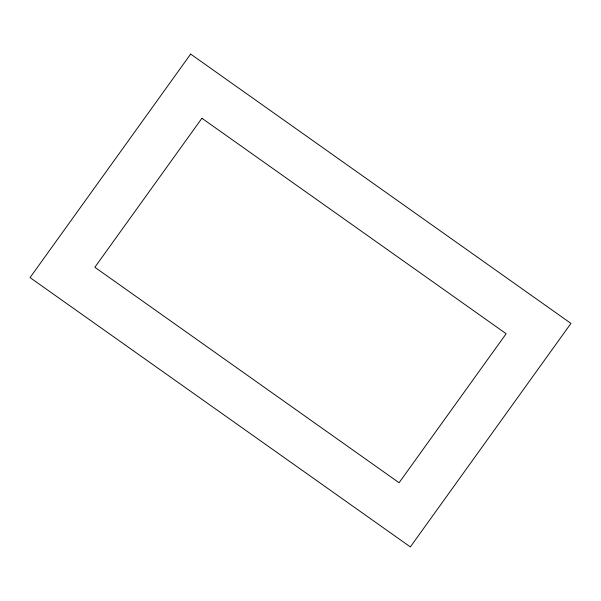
<?xml version="1.0" encoding="UTF-8"?>
<svg xmlns="http://www.w3.org/2000/svg" width="601" height="601" viewBox="0 0 601 601"><rect width="100%" height="100%" fill="white"/><g stroke="black" fill="none" stroke-linecap="round" stroke-linejoin="round"><path stroke-width="0.9" d="M190.645 54.082L30.05 277.594L410.355 546.918L570.95 323.406L190.645 54.082M201.913 118.262L94.845 267.272L399.087 482.738L506.155 333.728L201.913 118.262"/></g></svg>
